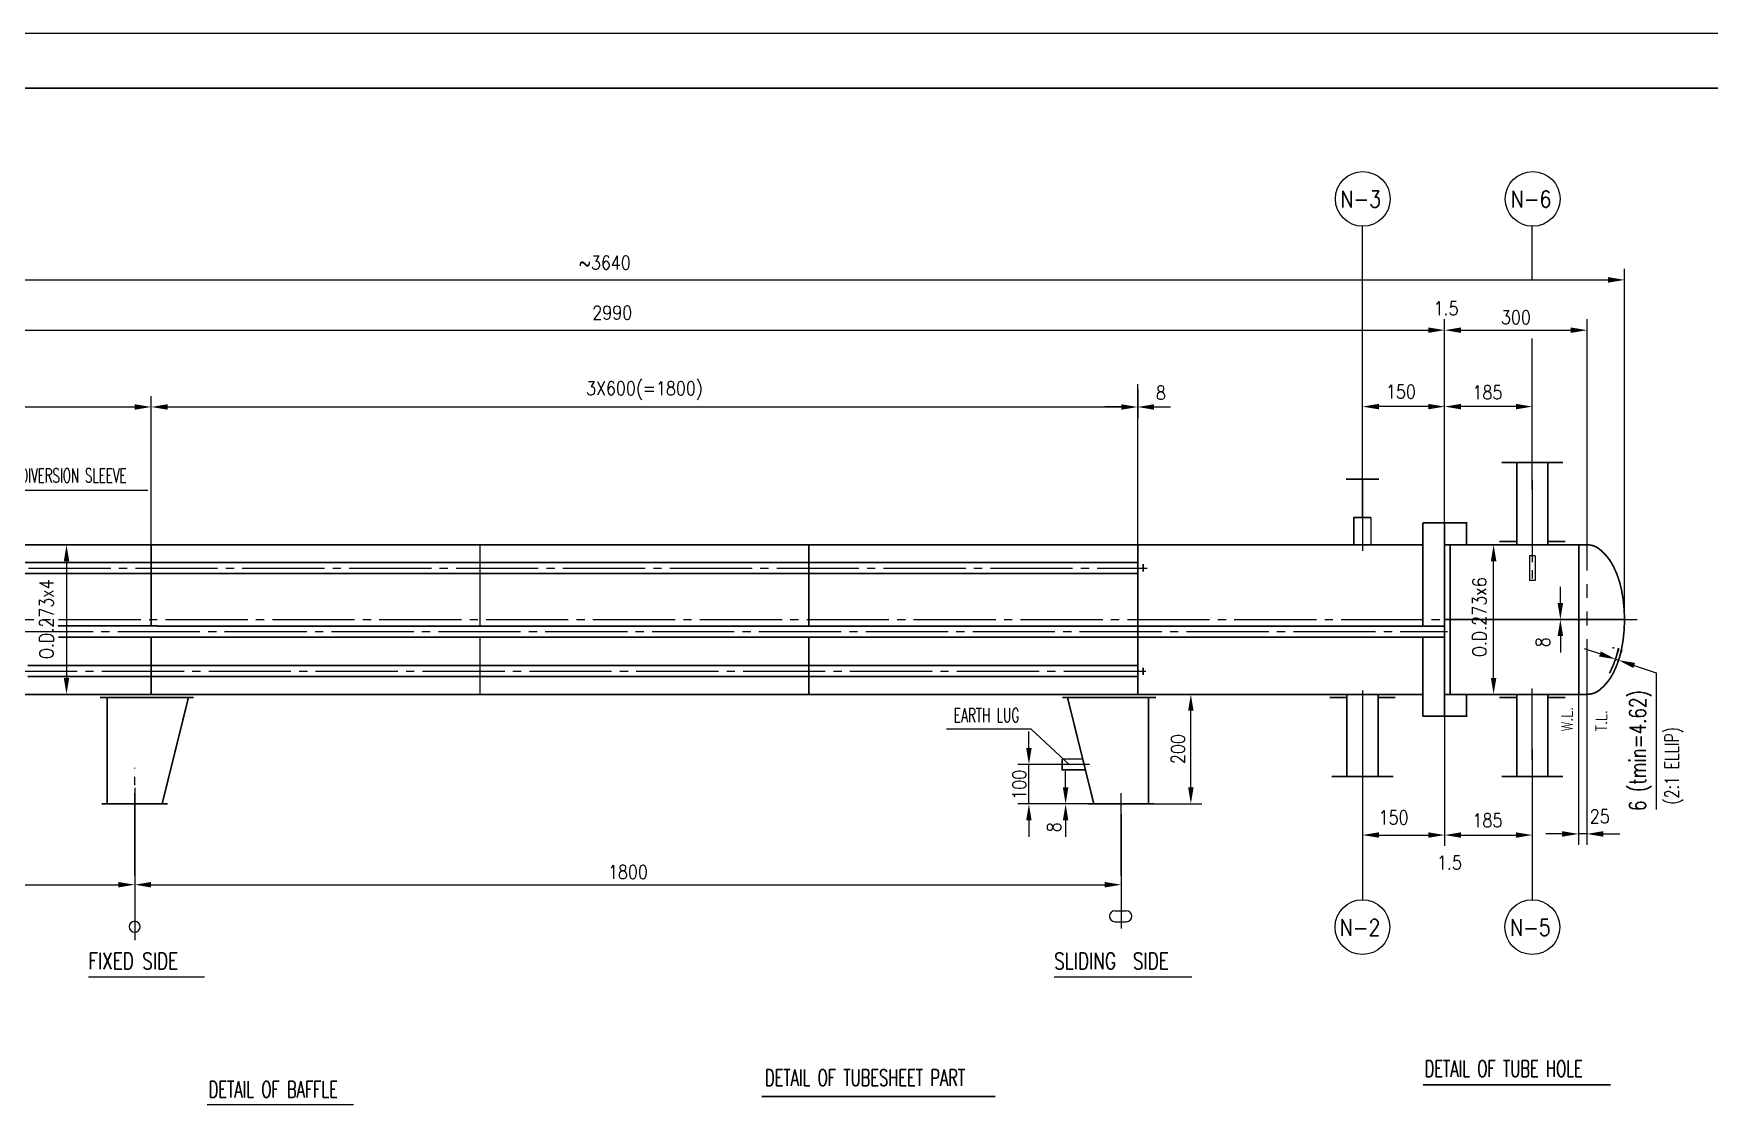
# Model space of a CAD drawing. Extents: x -199 to 594, y -5 to 568.
# Drawn here: x 130 to 435.8, y 223.1 to 420 of the extents above; entities that cross this region are included whole.
import ezdxf

# ---------------------------------------------------------------- set-up
doc = ezdxf.new("R2010")
doc.units = 0
doc.header["$MEASUREMENT"] = 0
for name, pattern in [('CENTER', [19.5, 15, -1.5, 1.5, -1.5]), ('HIDDEN', [7.5, 5, -2.5]), ('PHANTOM', [25, 12.5, -2.5, 2.5, -2.5, 2.5, -2.5])]:
    doc.linetypes.add(name, pattern=pattern)
doc.layers.get('0').update_dxf_attribs({"linetype": 'CONTINUOUS'})
doc.layers.get('DEFPOINTS').update_dxf_attribs({"linetype": 'CONTINUOUS'})
for name, color, linetype in [('1', 2, 'CONTINUOUS'), ('2', 1, 'CONTINUOUS'), ('3', 3, 'CENTER'), ('4', 3, 'PHANTOM'), ('5', 2, 'HIDDEN'), ('DIM', 4, 'CONTINUOUS')]:
    doc.layers.add(name, color=color, linetype=linetype)
doc.styles.add('SBHZ', font='ROMANS.SHX', dxfattribs={"width": 0.85, "bigfont": 'sbtxt'})
doc.styles.get("Standard").update_dxf_attribs({"font": 'TXT.shx'})
doc.dimstyles.get("Standard").update_dxf_attribs({"dimtxt": 0.18, "dimasz": 0.18, "dimexe": 0.18, "dimexo": 0.0625, "dimgap": 0.09, "dimtad": 0, "dimtih": 1, "dimtoh": 1, "dimdec": 4, "dimzin": 0, "dimdsep": 46, "dimtxsty": 'Standard', "dimcen": 0.09, "dimadec": 0, "dimazin": 0, "dimtfac": 1, "dimtdec": 4, "dimtofl": 0, "dimtmove": 0, "dimatfit": 3, "dimfxl": 0, "dimtolj": 1, "dimtzin": 0, "dimarcsym": 0})

# ---------------------------------------------------------------- blocks, each defined once
blk = doc.blocks.new('*D9')
at = {"layer": 'DEFPOINTS', "color": 0}
for p in [(387.51, 365.85), (88.51, 359.31), (387.51, 330.68)]:
    blk.add_point(p, dxfattribs=at)
at = {"layer": 'DIM', "color": 0}
for p, q in [((88.51, 359.37), (88.51, 367.85)), ((387.51, 330.74), (387.51, 367.85)), ((91.51, 365.85), (384.51, 365.85))]:
    blk.add_line(p, q, dxfattribs=at)
for points in [[(91.51, 366.35), (91.51, 365.35), (88.51, 365.85)], [(384.51, 366.35), (384.51, 365.35), (387.51, 365.85)]]:
    blk.add_solid(points, dxfattribs=at)
at = {"layer": 'DIM', "color": 0, "insert": (235.64, 369.05), "char_height": 2.5, "attachment_point": 5, "style": 'SBHZ'}
blk.add_mtext('\\A1;2990', dxfattribs=at)
blk = doc.blocks.new('*D22')
at = {"layer": 'DEFPOINTS', "color": 0}
for p in [(413.51, 365.85), (387.51, 330.68), (413.51, 326.68)]:
    blk.add_point(p, dxfattribs=at)
at = {"layer": 'DIM', "color": 0}
for p, q in [((387.51, 330.74), (387.51, 367.85)), ((413.51, 326.74), (413.51, 367.85)), ((390.51, 365.85), (410.51, 365.85))]:
    blk.add_line(p, q, dxfattribs=at)
for points in [[(390.51, 366.35), (390.51, 365.35), (387.51, 365.85)], [(410.51, 366.35), (410.51, 365.35), (413.51, 365.85)]]:
    blk.add_solid(points, dxfattribs=at)
at = {"layer": 'DIM', "color": 0, "insert": (400.51, 368.19), "char_height": 2.5, "attachment_point": 5, "style": 'SBHZ'}
blk.add_mtext('\\A1;300', dxfattribs=at)
blk = doc.blocks.new('*D23')
at = {"layer": 'DEFPOINTS', "color": 0}
for p in [(387.51, 351.9), (403.51, 336.68), (387.51, 330.68)]:
    blk.add_point(p, dxfattribs=at)
at = {"layer": 'DIM', "color": 0}
for p, q in [((387.51, 330.74), (387.51, 353.9)), ((400.51, 351.9), (390.51, 351.9)), ((403.51, 336.74), (403.51, 353.9))]:
    blk.add_line(p, q, dxfattribs=at)
for points in [[(390.51, 352.4), (390.51, 351.4), (387.51, 351.9)], [(400.51, 352.4), (400.51, 351.4), (403.51, 351.9)]]:
    blk.add_solid(points, dxfattribs=at)
at = {"layer": 'DIM', "color": 0, "insert": (395.32, 354.48), "char_height": 2.5, "attachment_point": 5, "style": 'SBHZ'}
blk.add_mtext('\\A1;185', dxfattribs=at)
blk = doc.blocks.new('*D18')
at = {"layer": 'DEFPOINTS', "color": 0}
for p in [(372.51, 351.9), (372.51, 337.68), (387.51, 330.68)]:
    blk.add_point(p, dxfattribs=at)
at = {"layer": 'DIM', "color": 0}
for p, q in [((372.51, 337.74), (372.51, 353.9)), ((384.51, 351.9), (375.51, 351.9)), ((387.51, 330.74), (387.51, 353.9))]:
    blk.add_line(p, q, dxfattribs=at)
for points in [[(375.51, 352.4), (375.51, 351.4), (372.51, 351.9)], [(384.51, 352.4), (384.51, 351.4), (387.51, 351.9)]]:
    blk.add_solid(points, dxfattribs=at)
at = {"layer": 'DIM', "color": 0, "insert": (379.54, 354.61), "char_height": 2.5, "attachment_point": 5, "style": 'SBHZ'}
blk.add_mtext('\\A1;150', dxfattribs=at)
blk = doc.blocks.new('*D8')
at = {"layer": 'DEFPOINTS', "color": 0}
for p in [(420.34, 375.03), (61.62, 313.03), (420.34, 313.03)]:
    blk.add_point(p, dxfattribs=at)
at = {"layer": 'DIM', "color": 0}
for p, q in [((61.62, 313.09), (61.62, 377.03)), ((420.34, 313.09), (420.34, 377.03)), ((64.62, 375.03), (417.34, 375.03))]:
    blk.add_line(p, q, dxfattribs=at)
for points in [[(64.62, 375.53), (64.62, 374.53), (61.62, 375.03)], [(417.34, 375.53), (417.34, 374.53), (420.34, 375.03)]]:
    blk.add_solid(points, dxfattribs=at)
at = {"layer": 'DIM', "color": 0, "insert": (234.29, 378.16), "char_height": 2.5, "attachment_point": 5, "style": 'SBHZ'}
blk.add_mtext('\\A1;~3640', dxfattribs=at)
blk = doc.blocks.new('*D30')
at = {"layer": 'DEFPOINTS', "color": 0}
blk.add_point((408.63, 313.03), dxfattribs=at)
blk.add_point((408.63, 313.03), dxfattribs=at)
blk.add_point((408.63, 313.03), dxfattribs=at)
at = {"layer": 'DIM', "color": 0}
for p, q in [((408.63, 316.03), (408.63, 319.03)), ((408.57, 313.03), (406.63, 313.03)), ((408.57, 313.03), (406.63, 313.03)), ((408.63, 310.03), (408.63, 307.03))]:
    blk.add_line(p, q, dxfattribs=at)
for points in [[(408.13, 316.03), (409.13, 316.03), (408.63, 313.03)], [(408.13, 310.03), (409.13, 310.03), (408.63, 313.03)]]:
    blk.add_solid(points, dxfattribs=at)
at = {"layer": 'DIM', "color": 0, "insert": (405.43, 308.89), "char_height": 2.5, "attachment_point": 5, "rotation": 90, "style": 'SBHZ'}
blk.add_mtext('\\A1;8', dxfattribs=at)
blk = doc.blocks.new('*D26')
at = {"layer": 'DEFPOINTS', "color": 0}
for p in [(411.95, 299.38), (413.45, 299.38), (411.95, 273.9)]:
    blk.add_point(p, dxfattribs=at)
at = {"layer": 'DIM', "color": 0}
for p, q in [((411.95, 299.31), (411.95, 271.9)), ((413.45, 299.31), (413.45, 271.9)), ((408.95, 273.9), (405.95, 273.9)), ((413.45, 273.9), (411.95, 273.9)), ((416.45, 273.9), (419.45, 273.9))]:
    blk.add_line(p, q, dxfattribs=at)
for points in [[(408.95, 274.4), (408.95, 273.4), (411.95, 273.9)], [(416.45, 274.4), (416.45, 273.4), (413.45, 273.9)]]:
    blk.add_solid(points, dxfattribs=at)
at = {"layer": 'DIM', "color": 0, "insert": (415.82, 277.1), "char_height": 2.5, "attachment_point": 5, "style": 'SBHZ'}
blk.add_mtext('\\A1;25', dxfattribs=at)
blk = doc.blocks.new('*D1')
at = {"layer": 'DEFPOINTS', "color": 0}
for p in [(396.45, 326.68), (410.23, 326.68), (410.23, 299.38)]:
    blk.add_point(p, dxfattribs=at)
at = {"layer": 'DIM', "color": 0}
for p, q in [((410.17, 326.68), (394.45, 326.68)), ((396.45, 302.38), (396.45, 323.68)), ((410.17, 299.38), (394.45, 299.38))]:
    blk.add_line(p, q, dxfattribs=at)
for points in [[(395.95, 323.68), (396.95, 323.68), (396.45, 326.68)], [(395.95, 302.38), (396.95, 302.38), (396.45, 299.38)]]:
    blk.add_solid(points, dxfattribs=at)
at = {"layer": 'DIM', "color": 0, "insert": (393.87, 313.46), "char_height": 2.5, "attachment_point": 5, "rotation": 90, "style": 'SBHZ'}
blk.add_mtext('\\A1;O.D.273x6', dxfattribs=at)
blk = doc.blocks.new('*D15')
at = {"layer": 'DEFPOINTS', "color": 0}
for p in [(151.51, 351.83), (92.51, 330.29), (151.51, 326.61)]:
    blk.add_point(p, dxfattribs=at)
at = {"layer": 'DIM', "color": 0}
for p, q in [((92.51, 330.36), (92.51, 353.83)), ((95.51, 351.83), (148.51, 351.83)), ((151.51, 326.68), (151.51, 353.83))]:
    blk.add_line(p, q, dxfattribs=at)
for points in [[(95.51, 352.33), (95.51, 351.33), (92.51, 351.83)], [(148.51, 352.33), (148.51, 351.33), (151.51, 351.83)]]:
    blk.add_solid(points, dxfattribs=at)
at = {"layer": 'DIM', "color": 0, "insert": (120.64, 355.45), "char_height": 2.5, "attachment_point": 5, "style": 'SBHZ'}
blk.add_mtext('\\A1;550', dxfattribs=at)
blk = doc.blocks.new('*D16')
at = {"layer": 'DEFPOINTS', "color": 0}
for p in [(331.51, 354.37), (331.51, 351.83), (151.51, 326.61)]:
    blk.add_point(p, dxfattribs=at)
at = {"layer": 'DIM', "color": 0}
for p, q in [((151.51, 326.68), (151.51, 353.83)), ((154.51, 351.83), (328.51, 351.83)), ((331.51, 354.31), (331.51, 349.83))]:
    blk.add_line(p, q, dxfattribs=at)
for points in [[(154.51, 352.33), (154.51, 351.33), (151.51, 351.83)], [(328.51, 352.33), (328.51, 351.33), (331.51, 351.83)]]:
    blk.add_solid(points, dxfattribs=at)
at = {"layer": 'DIM', "color": 0, "insert": (241.51, 354.83), "char_height": 2.5, "attachment_point": 5, "style": 'SBHZ'}
blk.add_mtext('\\A1;3X600(=1800)', dxfattribs=at)
blk = doc.blocks.new('*D19')
at = {"layer": 'DEFPOINTS', "color": 0}
for p in [(331.51, 355.03), (331.51, 355.03), (331.51, 351.83)]:
    blk.add_point(p, dxfattribs=at)
at = {"layer": 'DIM', "color": 0}
for p, q in [((331.51, 354.97), (331.51, 349.83)), ((331.51, 354.97), (331.51, 349.83)), ((328.51, 351.83), (325.51, 351.83)), ((334.51, 351.83), (337.51, 351.83))]:
    blk.add_line(p, q, dxfattribs=at)
for points in [[(328.51, 352.33), (328.51, 351.33), (331.51, 351.83)], [(334.51, 352.33), (334.51, 351.33), (331.51, 351.83)]]:
    blk.add_solid(points, dxfattribs=at)
at = {"layer": 'DIM', "color": 0, "insert": (335.76, 354.42), "char_height": 2.5, "attachment_point": 5, "style": 'SBHZ'}
blk.add_mtext('\\A1;8', dxfattribs=at)
blk = doc.blocks.new('*D7')
at = {"layer": 'DEFPOINTS', "color": 0}
for p in [(136.96, 326.68), (136.07, 299.38), (136.96, 299.38)]:
    blk.add_point(p, dxfattribs=at)
at = {"layer": 'DIM', "color": 0}
for p, q in [((136.9, 326.68), (134.07, 326.68)), ((136.07, 323.68), (136.07, 302.38)), ((136.9, 299.38), (134.07, 299.38))]:
    blk.add_line(p, q, dxfattribs=at)
for points in [[(135.57, 323.68), (136.57, 323.68), (136.07, 326.68)], [(135.57, 302.38), (136.57, 302.38), (136.07, 299.38)]]:
    blk.add_solid(points, dxfattribs=at)
at = {"layer": 'DIM', "color": 0, "insert": (132.42, 313.1), "char_height": 2.5, "attachment_point": 5, "rotation": 90, "style": 'SBHZ'}
blk.add_mtext('\\A1;O.D.273x4', dxfattribs=at)
blk = doc.blocks.new('*D14')
at = {"layer": 'DEFPOINTS', "color": 0}
for p in [(88.51, 295.38), (148.51, 282.38), (148.51, 264.63)]:
    blk.add_point(p, dxfattribs=at)
at = {"layer": 'DIM', "color": 0}
for p, q in [((88.51, 295.31), (88.51, 262.63)), ((148.51, 282.31), (148.51, 262.63)), ((91.51, 264.63), (145.51, 264.63))]:
    blk.add_line(p, q, dxfattribs=at)
for points in [[(91.51, 265.13), (91.51, 264.13), (88.51, 264.63)], [(145.51, 265.13), (145.51, 264.13), (148.51, 264.63)]]:
    blk.add_solid(points, dxfattribs=at)
at = {"layer": 'DIM', "color": 0, "insert": (118.51, 266.97), "char_height": 2.5, "attachment_point": 5, "style": 'SBHZ'}
blk.add_mtext('\\A1;595', dxfattribs=at)
blk = doc.blocks.new('*D13')
at = {"layer": 'DEFPOINTS', "color": 0}
for p in [(148.51, 282.38), (328.51, 277.56), (328.51, 264.63)]:
    blk.add_point(p, dxfattribs=at)
at = {"layer": 'DIM', "color": 0}
for p, q in [((148.51, 282.31), (148.51, 262.63)), ((328.51, 277.5), (328.51, 262.63)), ((151.51, 264.63), (325.51, 264.63))]:
    blk.add_line(p, q, dxfattribs=at)
for points in [[(151.51, 265.13), (151.51, 264.13), (148.51, 264.63)], [(325.51, 265.13), (325.51, 264.13), (328.51, 264.63)]]:
    blk.add_solid(points, dxfattribs=at)
at = {"layer": 'DIM', "color": 0, "insert": (238.51, 266.97), "char_height": 2.5, "attachment_point": 5, "style": 'SBHZ'}
blk.add_mtext('\\A1;1800', dxfattribs=at)
blk = doc.blocks.new('*D17')
at = {"layer": 'DEFPOINTS', "color": 0}
for p in [(372.51, 300.16), (387.51, 295.38), (387.51, 273.7)]:
    blk.add_point(p, dxfattribs=at)
at = {"layer": 'DIM', "color": 0}
for p, q in [((372.51, 300.1), (372.51, 271.7)), ((387.51, 295.31), (387.51, 271.7)), ((375.51, 273.7), (384.51, 273.7))]:
    blk.add_line(p, q, dxfattribs=at)
for points in [[(375.51, 274.2), (375.51, 273.2), (372.51, 273.7)], [(384.51, 274.2), (384.51, 273.2), (387.51, 273.7)]]:
    blk.add_solid(points, dxfattribs=at)
at = {"layer": 'DIM', "color": 0, "insert": (378.21, 276.9), "char_height": 2.5, "attachment_point": 5, "style": 'SBHZ'}
blk.add_mtext('\\A1;150', dxfattribs=at)
blk = doc.blocks.new('*D21')
at = {"layer": 'DEFPOINTS', "color": 0}
for p in [(387.51, 295.38), (403.51, 289.38), (403.51, 273.7)]:
    blk.add_point(p, dxfattribs=at)
at = {"layer": 'DIM', "color": 0}
for p, q in [((387.51, 295.31), (387.51, 271.7)), ((403.51, 289.31), (403.51, 271.7)), ((390.51, 273.7), (400.51, 273.7))]:
    blk.add_line(p, q, dxfattribs=at)
for points in [[(390.51, 274.2), (390.51, 273.2), (387.51, 273.7)], [(400.51, 274.2), (400.51, 273.2), (403.51, 273.7)]]:
    blk.add_solid(points, dxfattribs=at)
at = {"layer": 'DIM', "color": 0, "insert": (395.31, 276.4), "char_height": 2.5, "attachment_point": 5, "style": 'SBHZ'}
blk.add_mtext('\\A1;185', dxfattribs=at)
blk = doc.blocks.new('22')
at = {"layer": '2', "const_width": 0.3}
for points in [[(-10.74, 19.4), (6.35, 19.4)], [(-5, 0), (-9.8, 19.4)], [(5, 0), (5, 19.4)], [(-6, 0), (6, 0)]]:
    blk.add_lwpolyline(points, dxfattribs=at)
blk = doc.blocks.new('*D29')
at = {"layer": 'DEFPOINTS', "color": 0}
for p in [(311.66, 286.58), (316.5, 286.58), (328.47, 279.38)]:
    blk.add_point(p, dxfattribs=at)
at = {"layer": 'DIM', "color": 0}
for p, q in [((311.66, 289.58), (311.66, 292.58)), ((316.43, 286.58), (309.66, 286.58)), ((311.66, 279.38), (311.66, 286.58)), ((328.41, 279.38), (309.66, 279.38)), ((311.66, 276.38), (311.66, 273.38))]:
    blk.add_line(p, q, dxfattribs=at)
for points in [[(311.16, 289.58), (312.16, 289.58), (311.66, 286.58)], [(311.16, 276.38), (312.16, 276.38), (311.66, 279.38)]]:
    blk.add_solid(points, dxfattribs=at)
at = {"layer": 'DIM', "color": 0, "insert": (309.93, 282.87), "char_height": 2.5, "attachment_point": 5, "rotation": 90, "style": 'SBHZ'}
blk.add_mtext('\\A1;100', dxfattribs=at)
blk = doc.blocks.new('TB')
at = {"layer": '2', "const_width": 0.3}
blk.add_lwpolyline([(-15.51846, 3.2995), (18.72954, 3.2995)], dxfattribs=at)
at = {"layer": 'DIM', "style": 'SBHZ', "width": 0.65}
blk.add_text('DETAIL OF TUBE HOLE ', height=3, dxfattribs=at).set_placement((-15.21364, 4.7364))
blk = doc.blocks.new('DR2')
at = {"layer": '5'}
for p, q in [((-0.5, -2.02), (-0.5, -6.5)), ((0.5, -2.02), (-0.5, -2.02)), ((0.5, -2.02), (0.5, -6.5)), ((0.5, -6.5), (-0.5, -6.5))]:
    blk.add_line(p, q, dxfattribs=at)
blk = doc.blocks.new('*D51')
at = {"layer": 'DEFPOINTS', "color": 0}
for p in [(318.36, 279.38), (321.38, 279.38), (324.88, 279.38)]:
    blk.add_point(p, dxfattribs=at)
at = {"layer": 'DIM', "color": 0}
for p, q in [((318.36, 282.38), (318.36, 285.38)), ((321.32, 279.38), (316.36, 279.38)), ((324.82, 279.38), (316.36, 279.38)), ((318.36, 276.38), (318.36, 273.38))]:
    blk.add_line(p, q, dxfattribs=at)
for points in [[(317.86, 282.38), (318.86, 282.38), (318.36, 279.38)], [(317.86, 276.38), (318.86, 276.38), (318.36, 279.38)]]:
    blk.add_solid(points, dxfattribs=at)
at = {"layer": 'DIM', "color": 0, "insert": (316.24, 275.12), "char_height": 2.5, "attachment_point": 5, "rotation": 90, "style": 'SBHZ'}
blk.add_mtext('\\A1;8', dxfattribs=at)
blk = doc.blocks.new('*D52')
at = {"layer": 'DEFPOINTS', "color": 0}
for p in [(341.21, 299.38), (344.56, 299.38), (331.54, 279.38)]:
    blk.add_point(p, dxfattribs=at)
at = {"layer": 'DIM', "color": 0}
for p, q in [((344.5, 299.38), (339.21, 299.38)), ((341.21, 282.38), (341.21, 296.38)), ((331.6, 279.38), (343.21, 279.38))]:
    blk.add_line(p, q, dxfattribs=at)
for points in [[(340.71, 296.38), (341.71, 296.38), (341.21, 299.38)], [(340.71, 282.38), (341.71, 282.38), (341.21, 279.38)]]:
    blk.add_solid(points, dxfattribs=at)
at = {"layer": 'DIM', "color": 0, "insert": (338.87, 289.38), "char_height": 2.5, "attachment_point": 5, "rotation": 90, "style": 'SBHZ'}
blk.add_mtext('\\A1;200', dxfattribs=at)

msp = doc.modelspace()

# ---------------------------------------------------------------- linework, layer by layer
at = {"color": 0, "linetype": 'ByBlock'}
for p, q in [((415.84818, 306.75495), (413.00532, 307.71314)), ((418.68762, 305.78659), (419.32984, 307.692)), ((418.69105, 305.79676), (419.25962, 305.60512)), ((419.25619, 305.59495), (419.89841, 307.50036)), ((422.10248, 304.64693), (426.08126, 303.30588))]:
    msp.add_line(p, q, dxfattribs=at)
for points in [[(416.00788, 307.22876), (415.68848, 306.28114), (418.69105, 305.79676)], [(422.26218, 305.12074), (421.94278, 304.17312), (419.25962, 305.60512)]]:
    msp.add_solid(points, dxfattribs=at)
at = {"layer": '1'}
msp.add_line((594, 420), (0, 420), dxfattribs=at)
at = {"layer": '2', "const_width": 0.3}
msp.add_lwpolyline([(25, 10), (584, 10), (584, 410), (25, 410)], close=True, dxfattribs=at)
for points in [[(397.89182, 341.6771), (403.51103, 341.6771)], [(400.66103, 326.6771), (400.66103, 341.6771)], [(409.13024, 341.6771), (403.51103, 341.6771)], [(406.36103, 326.6771), (406.36103, 341.6771)], [(375.51103, 338.6771), (369.51103, 338.6771)], [(372.51103, 338.6771), (372.51103, 331.6771)], [(370.94436, 331.6771), (370.94436, 326.6771)], [(374.0777, 331.6771), (370.94436, 331.6771)], [(374.0777, 331.6771), (374.0777, 326.6771)], [(383.51103, 311.8271), (383.51103, 330.6771)], [(391.51103, 326.6771), (391.51103, 330.6771), (383.51103, 330.6771)], [(387.51103, 295.3771), (387.51103, 330.6771)], [(397.51312, 327.2771), (400.66103, 327.2771)], [(409.50894, 327.2771), (406.36103, 327.2771)], [(92.51103, 326.6771), (250.23136, 326.6771)], [(151.51103, 311.8271), (151.51103, 326.6771)], [(211.51103, 311.8271), (211.51103, 326.6771)], [(242.15138, 326.6771), (383.51103, 326.6771)], [(271.51103, 311.8271), (271.51103, 326.6771)], [(331.51103, 299.3771), (331.51103, 326.6771)], [(413.51103, 326.6771), (387.51103, 326.6771)], [(388.51103, 299.3771), (388.51103, 326.6771)], [(412.01103, 299.3771), (412.01103, 326.6771)], [(92.51103, 323.4271), (331.51103, 323.4271)], [(92.51103, 321.4271), (331.51103, 321.4271)], [(332.51103, 323.14816), (332.51103, 321.7915)], [(134.49302, 311.86517), (152.69805, 311.86517)], [(152.5669, 311.8271), (387.51103, 311.8271)], [(387.51103, 313.0271), (420.33603, 313.0271)], [(134.56195, 309.8271), (387.51103, 309.8271)], [(151.51103, 299.3771), (151.51103, 309.8271)], [(211.51103, 299.3771), (211.51103, 309.8271)], [(271.51103, 299.3771), (271.51103, 309.8271)], [(383.51103, 295.3771), (383.51103, 309.8271)], [(128.95517, 304.6271), (331.51103, 304.6271)], [(128.95517, 302.6271), (331.51103, 302.6271)], [(332.51103, 302.90605), (332.51103, 304.26271)], [(92.51103, 299.3771), (250.23136, 299.3771)], [(159.25106, 298.7771), (142.15813, 298.7771)], [(143.51103, 279.3771), (143.51103, 298.7771)], [(153.51103, 279.3771), (158.31103, 298.7771)], [(242.15138, 299.3771), (383.51103, 299.3771)], [(366.51312, 298.7771), (369.66103, 298.7771)], [(369.66103, 299.3771), (369.66103, 284.3771)], [(375.36103, 299.3771), (375.36103, 284.3771)], [(378.50894, 298.7771), (375.36103, 298.7771)], [(391.51103, 299.3771), (391.51103, 295.3771), (383.51103, 295.3771)], [(413.51103, 299.3771), (387.51103, 299.3771)], [(397.51312, 298.7771), (400.66103, 298.7771)], [(400.66103, 299.3771), (400.66103, 284.3771)], [(406.36103, 299.3771), (406.36103, 284.3771)], [(409.50894, 298.7771), (406.36103, 298.7771)], [(321.97701, 285.5771), (317.74012, 285.5771), (317.74012, 287.5771)], [(321.48216, 287.5771), (317.74012, 287.5771)], [(366.89182, 284.3771), (372.51103, 284.3771)], [(378.13024, 284.3771), (372.51103, 284.3771)], [(397.89182, 284.3771), (403.51103, 284.3771)], [(409.13024, 284.3771), (403.51103, 284.3771)], [(154.51103, 279.3771), (142.51103, 279.3771)], [(161.68558, 224.48764), (188.45003, 224.48764)], [(262.89694, 225.97267), (305.51233, 225.97267)]]:
    msp.add_lwpolyline(points, dxfattribs=at)
for points in [[(413.51103, 299.3771, 0.174704521), (415.82305, 300.21038, 0.104202942), (418.33703, 303.3751, 0.064948102), (419.77037, 307.50662, 0.051099299), (420.33603, 313.0271, 0.051099299), (419.77037, 318.54758, 0.064948102), (418.33703, 322.67911, 0.104202942), (415.82305, 325.84383, 0.174704521), (413.51103, 326.6771)], [(417.57924, 303.22805, 0.012786557), (417.80038, 303.64343, 0.064948102), (419.18284, 307.62831, 0.002114886), (419.22757, 307.84902)]]:
    msp.add_lwpolyline(points, format="xyb", dxfattribs=at)
at = {"layer": '3'}
for p, q in [((372.51103, 338.56668), (372.51103, 325.60089)), ((372.51103, 338.56668), (372.51103, 325.60089)), ((403.51103, 338.53233), (403.51103, 319.6355)), ((90.13993, 322.4271), (333.24436, 322.4271)), ((56.62804, 313.0271), (423.89984, 313.0271)), ((86.91141, 310.8271), (388.05659, 310.8271)), ((123.01901, 303.6271), (333.24436, 303.6271)), ((403.51103, 287.48753), (403.51103, 300.45331)), ((403.51103, 287.48753), (403.51103, 300.45331)), ((148.51103, 266.32804), (148.51103, 285.98898)), ((322.70084, 286.5771), (316.49515, 286.5771)), ((328.51103, 266.32804), (328.51103, 282.39559))]:
    msp.add_line(p, q, dxfattribs=at)
at = {"layer": '4'}
msp.add_line((413.51103, 296.97492), (413.51103, 329.03584), dxfattribs=at)
at = {"layer": 'DEFPOINTS', "color": 0, "linetype": 'ByBlock'}
for p in [(418.66765, 305.72736), (419.23623, 305.53572), (419.25962, 305.60512)]:
    msp.add_point(p, dxfattribs=at)
at = {"layer": 'DIM'}
for p, q in [((372.51103, 353.41569), (372.51103, 384.80549)), ((403.51103, 374.93115), (403.51103, 384.80549)), ((403.51103, 353.41569), (403.51103, 364.34486)), ((331.51103, 326.6771), (331.51103, 356.01488)), ((150.9361, 336.57116), (119.5108, 336.57116)), ((426.08126, 303.30588), (426.08126, 278.35456)), ((312.06146, 293.05138), (296.65598, 293.05138)), ((319.03318, 286.5771), (312.06146, 293.05138)), ((403.51103, 288.3771), (403.51103, 261.89239)), ((372.51103, 284.3771), (372.51103, 261.89239)), ((148.51103, 264.63165), (148.51103, 254.49103)), ((328.51103, 264.63165), (328.51103, 256.62556)), ((327.37052, 259.88039), (329.45007, 259.88039)), ((327.37052, 257.88039), (329.45007, 257.88039)), ((140.0525, 247.81887), (161.24334, 247.81887)), ((316.26872, 247.81887), (341.3664, 247.81887))]:
    msp.add_line(p, q, dxfattribs=at)
for centre in [(372.57718, 389.80505), (403.57718, 389.80505), (372.51103, 256.89239), (403.51103, 256.89239)]:
    msp.add_circle(centre, 5, dxfattribs=at)
for centre, start, end in [((148.51103, 256.9587), 90, 270), ((148.51103, 256.9587), 270, 90), ((327.37052, 258.88039), 90, 270), ((329.45007, 258.88039), 270, 90)]:
    msp.add_arc(centre, 1, start, end, dxfattribs=at)
at = {"layer": 'DIM', "linetype": 'ByBlock'}
for p in [(418.27489, 307.89576), (418.33739, 307.89576)]:
    msp.add_point(p, dxfattribs=at)

# ---------------------------------------------------------------- block references
at = {"layer": 'DIM'}
for name, p in [('TB', (399.08561, 224.81785)), ('DR2', (403.51103, 326.6771)), ('22', (328.51103, 279.3771))]:
    msp.add_blockref(name, p, dxfattribs=at)

# ---------------------------------------------------------------- texts
at = {"layer": 'DIM', "style": 'SBHZ'}
for s, height, width, p in [('N-3', 3, 0.85, (368.49166, 388.27043)), ('N-6', 3, 0.85, (399.57199, 388.27043)), ('1.5', 2.5, 0.85, (385.50492, 368.58353)), ('FLOW-DIVERSION SLEEVE', 2.5, 0.63, (120.41368, 338.07361)), ('EARTH LUG', 2.5, 0.65, (297.95202, 294.33081)), ('1.5', 2.5, 0.85, (386.0993, 267.43195)), ('N-2', 3, 0.85, (368.36814, 255.31617)), ('N-5', 3, 0.85, (399.44846, 255.31617)), ('FIXED SIDE', 3, 0.75, (140.06409, 249.21392)), ('SLIDING  SIDE', 3, 0.75, (316.28031, 249.21392)), ('DETAIL OF TUBESHEET PART', 3, 0.65, (263.51456, 227.89804)), ('DETAIL OF BAFFLE', 3, 0.65, (162.01488, 225.76533))]:
    msp.add_text(s, height=height, dxfattribs=dict(at, width=width)).set_placement(p)
for s, height, width, p in [('6 (tmin=4.62)', 3, 0.75, (424.2345, 278.06851)), ('W.L.', 2, 0.85, (410.86284, 292.63896)), ('T.L.', 2, 0.85, (417.1177, 292.62206)), ('(2:1 ELLIP)', 2.5, 0.75, (430.21495, 279.27666))]:
    msp.add_text(s, height=height, rotation=90, dxfattribs=dict(at, width=width)).set_placement(p)

# ---------------------------------------------------------------- dimensions: what is measured, and where the dimension line sits
at = {"layer": 'DIM'}
for base, p1, p2, text, picture, middle in [((420.33603, 375.03013), (61.62353, 313.0271), (420.33603, 313.0271), '~3640', '*D8', (234.28669, 378.15865)), ((387.51103, 365.84551), (88.51103, 359.30727), (387.51103, 330.6771), '2990', '*D9', (235.64132, 369.04551)), ((372.51103, 351.89807), (387.51103, 330.6771), (372.51103, 337.6771), '150', '*D18', (379.54173, 354.61278)), ((387.51103, 351.89807), (403.51103, 336.6771), (387.51103, 330.6771), '185', '*D23', (395.31986, 354.47804)), ((387.51103, 273.69636), (372.51103, 300.16111), (387.51103, 295.3771), '150', '*D17', (378.21451, 276.89636)), ((411.94853, 273.90284), (413.44853, 299.3771), (411.94853, 299.3771), '25', '*D26', (415.81579, 277.10284)), ((403.51103, 273.69636), (387.51103, 295.3771), (403.51103, 289.3771), '185', '*D21', (395.31307, 276.39857))]:
    dim = msp.add_linear_dim(base=base, p1=p1, p2=p2, text=text, dimstyle='Standard', override={"dimtxt": 2.5, "dimasz": 3, "dimexe": 2, "dimgap": 1.09, "dimtad": 1, "dimtih": 0, "dimtoh": 0, "dimtxsty": 'SBHZ', "dimsah": 1, "dimtofl": 1, "dimtmove": 2, "dimtvp": 0.3125}, dxfattribs=at)
    dim.commit()
    dim.dimension.update_dxf_attribs({"geometry": picture, "text_midpoint": middle, "dimtype": 160})
for base, p1, p2, text, picture, middle in [((413.51103, 365.84551), (387.51103, 330.6771), (413.51103, 326.6771), '300', '*D22', (400.51103, 368.18551)), ((148.51103, 264.63165), (88.51103, 295.3771), (148.51103, 282.3771), '595', '*D14', (118.51103, 266.97165)), ((328.51103, 264.63165), (148.51103, 282.3771), (328.51103, 277.56335), '1800', '*D13', (238.51103, 266.97165))]:
    dim = msp.add_linear_dim(base=base, p1=p1, p2=p2, text=text, dimstyle='Standard', override={"dimtxt": 2.5, "dimasz": 3, "dimexe": 2, "dimgap": 1.09, "dimtad": 1, "dimtih": 0, "dimtoh": 0, "dimtxsty": 'SBHZ', "dimsah": 1, "dimtofl": 1, "dimtmove": 2, "dimtvp": 0.3125}, dxfattribs=at)
    dim.commit()
    dim.dimension.update_dxf_attribs({"geometry": picture, "text_midpoint": middle})
for base, p1, p2, angle, text, picture, middle in [((151.51103, 351.83198), (92.51103, 330.29402), (151.51103, 326.6146), 180, '550', '*D15', (120.64284, 355.44871)), ((331.51103, 351.83198), (331.51103, 355.03198), (331.51103, 355.03198), 180, '8', '*D19', (335.76056, 354.42023)), ((136.07376, 299.3771), (136.96099, 326.6771), (136.96099, 299.3771), 90, 'O.D.273x4', '*D7', (132.41575, 313.10282)), ((396.44829, 326.6771), (410.23114, 299.3771), (410.23114, 326.6771), 270, 'O.D.273x6', '*D1', (393.87195, 313.45515)), ((408.63072, 313.0271), (408.63072, 313.0271), (408.63072, 313.0271), 90, '8', '*D30', (405.43072, 308.8931)), ((311.65564, 286.5771), (328.46839, 279.3771), (316.49515, 286.5771), 90, '100', '*D29', (309.92602, 282.86894)), ((318.36083, 279.3771), (321.37962, 279.3771), (324.8813, 279.3771), 90, '8', '*D51', (316.24049, 275.11994))]:
    dim = msp.add_linear_dim(base=base, p1=p1, p2=p2, angle=angle, text=text, dimstyle='Standard', override={"dimtxt": 2.5, "dimasz": 3, "dimexe": 2, "dimgap": 1.09, "dimtad": 1, "dimtih": 0, "dimtoh": 0, "dimtxsty": 'SBHZ', "dimsah": 1, "dimtofl": 1, "dimtmove": 2, "dimtvp": 0.3125}, dxfattribs=at)
    dim.commit()
    dim.dimension.update_dxf_attribs({"geometry": picture, "text_midpoint": middle, "dimtype": 160})
for base, p1, p2, angle, text, picture, middle in [((331.51103, 351.83198), (151.51103, 326.6146), (331.51103, 354.37315), 180, '3X600(=1800)', '*D16', (241.51103, 354.82674)), ((341.20755, 299.3771), (331.53886, 279.3771), (344.564, 299.3771), 90, '200', '*D52', (338.86755, 289.3771))]:
    dim = msp.add_linear_dim(base=base, p1=p1, p2=p2, angle=angle, text=text, dimstyle='Standard', override={"dimtxt": 2.5, "dimasz": 3, "dimexe": 2, "dimgap": 1.09, "dimtad": 1, "dimtih": 0, "dimtoh": 0, "dimtxsty": 'SBHZ', "dimsah": 1, "dimtofl": 1, "dimtmove": 2, "dimtvp": 0.3125}, dxfattribs=at)
    dim.commit()
    dim.dimension.update_dxf_attribs({"geometry": picture, "text_midpoint": middle})

doc.saveas('drawing.dxf')
